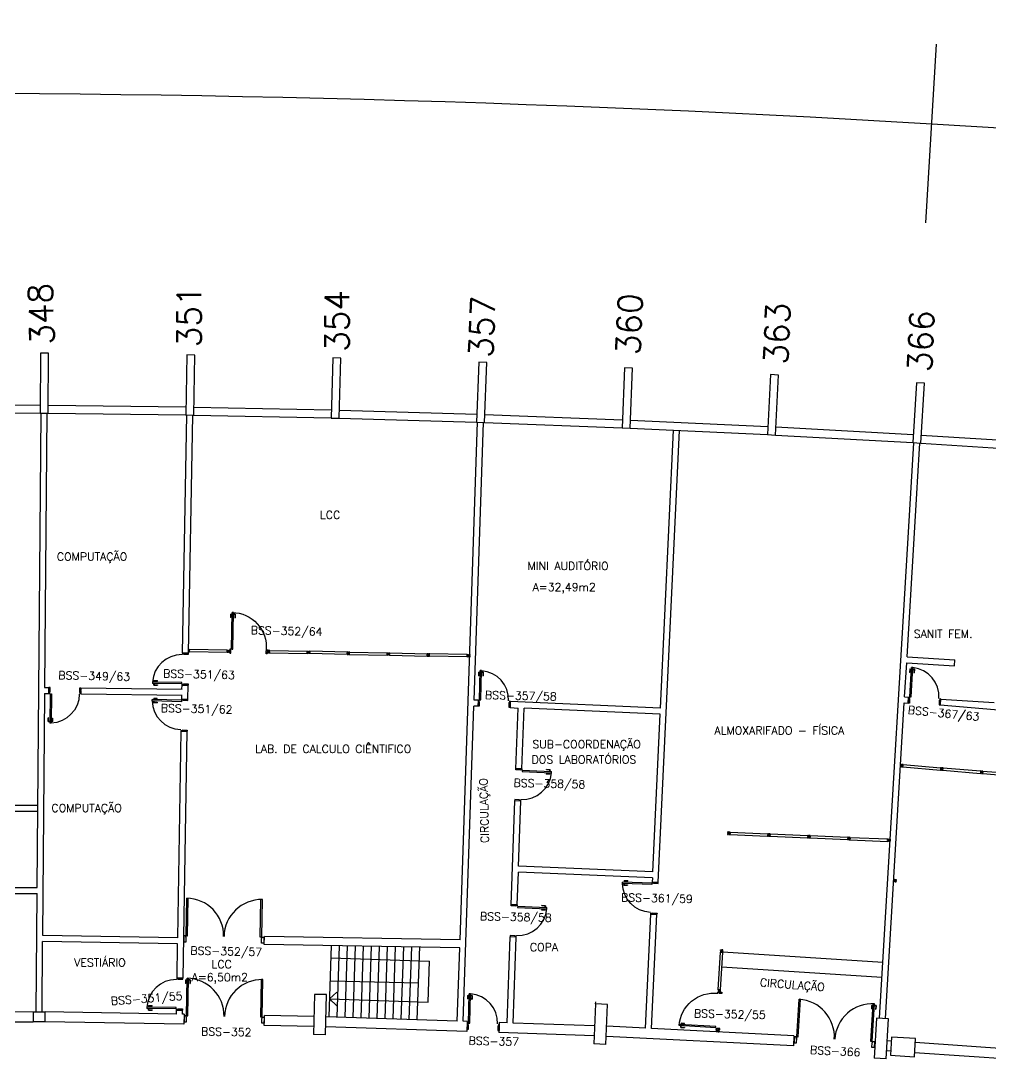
# Model space of a CAD drawing. Extents: x -152 to 150, y 325 to 437.
# Drawn here: x 3.52 to 27.71, y 410.93 to 437.11 of the extents above; entities that cross this region are included whole.
import ezdxf
from ezdxf.enums import TextEntityAlignment as Align

# ---------------------------------------------------------------- set-up
doc = ezdxf.new("R2010")
doc.units = 0
doc.header["$LTSCALE"] = 0.01
doc.header["$MEASUREMENT"] = 0
doc.header["$PDMODE"] = 98
doc.layers.get('0').update_dxf_attribs({"linetype": 'CONTINUOUS'})
doc.layers.get('DEFPOINTS').update_dxf_attribs({"linetype": 'CONTINUOUS'})
for name, color, linetype in [('ALV', 2, 'CONTINUOUS'), ('AREA', 2, 'CONTINUOUS'), ('BANC', 2, 'CONTINUOUS'), ('DIV', 2, 'CONTINUOUS'), ('ESC', 1, 'CONTINUOUS'), ('ESQ', 1, 'CONTINUOUS'), ('ESTR', 3, 'CONTINUOUS'), ('NOPILAR1', 2, 'CONTINUOUS'), ('TEXTO', 2, 'CONTINUOUS'), ('TEXTO-CENTRO-CUSTO', 2, 'CONTINUOUS'), ('TEXTO-ENDEREÇO', 2, 'CONTINUOUS')]:
    doc.layers.add(name, color=color, linetype=linetype)
doc.styles.add('1', font='romans.shx')
doc.styles.add('NOPILAR', font='simplex.shx', dxfattribs={"height": 0.6})
doc.styles.add('UNB-100', font='simplex.shx', dxfattribs={"height": 3})
doc.styles.add('UNB-100-1', font='simplex.shx', dxfattribs={"height": 0.2})
doc.dimstyles.new('1-600', dxfattribs={"dimtxt": 1.1, "dimasz": 2.5, "dimexe": 2, "dimexo": 4, "dimgap": 0.2, "dimtad": 1, "dimdec": 0, "dimzin": 4, "dimdsep": 46, "dimlunit": 6, "dimtxsty": '1', "dimblk1": 'NONE', "dimblk2": 'NONE', "dimsah": 1, "dimcen": 0, "dimclrd": 2, "dimclre": 2, "dimclrt": 2, "dimadec": 0, "dimazin": 0, "dimtfac": 1, "dimtdec": 0, "dimtmove": 2, "dimatfit": 3, "dimldrblk": 'NONE', "dimfxl": 1, "dimtolj": 1, "dimtzin": 0, "dimarcsym": 0})

# ---------------------------------------------------------------- blocks, each defined once
blk = doc.blocks.new('PILAR-SSC')
blk.add_lwpolyline([(0, 0), (0, -1.5), (0.2, -1.5), (0.2, 0)], close=True)
blk = doc.blocks.new('PTDP-SSC')
at = {"color": 2}
for p, q in [((0.055, 1.015), (0.09, 1.015)), ((0.055, 0.075), (0.055, 1.015)), ((0.09, 0.075), (0.09, 1.015)), ((1.91, 0.075), (1.91, 1.015)), ((1.945, 1.015), (1.91, 1.015)), ((1.945, 0.075), (1.945, 1.015)), ((0.05, 0.075), (0, 0.075)), ((0, 0.075), (0, -0.075)), ((0.05, 0.04), (0.05, 0.075)), ((0.06, 0.04), (0.05, 0.04)), ((0.055, 0.075), (0.09, 0.075)), ((0.06, -0.075), (0.06, 0.04)), ((1.945, 0.075), (1.91, 0.075)), ((1.94, -0.075), (1.94, 0.04)), ((1.94, 0.04), (1.95, 0.04)), ((1.95, 0.04), (1.95, 0.075)), ((1.95, 0.075), (2, 0.075)), ((2, 0.075), (2, -0.075)), ((0, -0.075), (0.06, -0.075)), ((2, -0.075), (1.94, -0.075))]:
    blk.add_line(p, q, dxfattribs=at)
at = {"color": 1}
for centre, start, end in [((0.055, 0.075), 0, 90), ((1.945, 0.075), 90, 180)]:
    blk.add_arc(centre, 0.94, start, end, dxfattribs=at)
blk = doc.blocks.new('PE80-SSC')
at = {"color": 2}
for p, q in [((0.075, 0), (-0.075, 0)), ((-0.075, -0.03), (-0.075, 0)), ((0.075, 0), (0.075, -0.02)), ((0.777, 0.01), (0.687, 0.01)), ((0.687, 0), (0.687, 0.01)), ((0.777, 0.01), (0.777, -0.03)), ((0.04, -0.03), (-0.075, -0.03)), ((0.075, -0.02), (0.04, -0.02)), ((0.04, -0.03), (0.04, -0.02)), ((0.085, -0.03), (0.817, -0.03)), ((0.085, -0.03), (0.085, -0.065)), ((0.085, -0.065), (0.817, -0.065)), ((0.767, 0), (0.687, 0)), ((0.767, -0.095), (0.687, -0.095)), ((0.687, -0.095), (0.687, -0.105)), ((0.777, -0.105), (0.687, -0.105)), ((0.767, 0), (0.767, -0.03)), ((0.767, -0.095), (0.767, -0.065)), ((0.777, -0.105), (0.777, -0.065)), ((0.817, -0.065), (0.817, -0.03)), ((0.04, -0.771), (-0.075, -0.771)), ((-0.075, -0.771), (-0.075, -0.801)), ((0.04, -0.771), (0.04, -0.781)), ((0.075, -0.781), (0.04, -0.781)), ((0.075, -0.801), (0.075, -0.781)), ((0.075, -0.801), (-0.075, -0.801)), ((0.075, -0.802), (-0.075, -0.802))]:
    blk.add_line(p, q, dxfattribs=at)
at = {"color": 1}
blk.add_arc((0.085, -0.03), 0.731, 270, 357.3429, dxfattribs=at)
blk = doc.blocks.new('PD80-SSC')
at = {"color": 2}
for p, q in [((-0.777, 0.01), (-0.777, -0.03)), ((-0.777, 0.01), (-0.687, 0.01)), ((-0.687, 0), (-0.687, 0.01)), ((-0.075, 0), (0.075, 0)), ((-0.075, 0), (-0.075, -0.02)), ((0.075, -0.03), (0.075, 0)), ((-0.817, -0.065), (-0.817, -0.03)), ((-0.085, -0.03), (-0.817, -0.03)), ((-0.085, -0.065), (-0.817, -0.065)), ((-0.777, -0.105), (-0.777, -0.065)), ((-0.777, -0.105), (-0.687, -0.105)), ((-0.767, 0), (-0.767, -0.03)), ((-0.767, 0), (-0.687, 0)), ((-0.767, -0.095), (-0.767, -0.065)), ((-0.767, -0.095), (-0.687, -0.095)), ((-0.687, -0.095), (-0.687, -0.105)), ((-0.085, -0.03), (-0.085, -0.065)), ((-0.075, -0.02), (-0.04, -0.02)), ((-0.04, -0.03), (-0.04, -0.02)), ((-0.04, -0.03), (0.075, -0.03)), ((-0.075, -0.781), (-0.04, -0.781)), ((-0.075, -0.801), (-0.075, -0.781)), ((-0.04, -0.771), (0.075, -0.771)), ((-0.04, -0.771), (-0.04, -0.781)), ((0.075, -0.771), (0.075, -0.801)), ((-0.075, -0.801), (0.075, -0.801)), ((-0.075, -0.802), (0.075, -0.802))]:
    blk.add_line(p, q, dxfattribs=at)
at = {"color": 1}
blk.add_arc((-0.085, -0.03), 0.731, 182.6571, 270, dxfattribs=at)
blk = doc.blocks.new('DIV-SSC')
for p, q in [((-0.005, 0), (0.005, 0)), ((0, 0.005), (0, -0.005)), ((-0.03, -0.03), (-0.03, -0.97)), ((0.03, -0.03), (-0.03, -0.03)), ((-0.03, -0.03), (-0.009, -0.03)), ((-0.009, -0.03), (-0.027, -0.03)), ((-0.006, -0.02), (0.006, -0.02)), ((-0.006, -0.02), (-0.006, -0.03)), ((-0.005, -0.022), (0.005, -0.022)), ((-0.005, -0.022), (-0.005, -0.029)), ((0.005, -0.029), (-0.005, -0.029)), ((0.005, -0.03), (-0.005, -0.03)), ((0.005, -0.022), (0.005, -0.029)), ((0.006, -0.02), (0.006, -0.03)), ((0.03, -0.03), (0.03, -0.97)), ((0.03, -0.97), (-0.03, -0.97)), ((0.007, -0.999), (-0.007, -0.999)), ((-0.006, -0.98), (-0.006, -0.97)), ((-0.006, -0.98), (0.006, -0.98)), ((0.005, -0.97), (-0.005, -0.97)), ((0, -0.991), (0, -1.006)), ((0.006, -0.98), (0.006, -0.97))]:
    blk.add_line(p, q)
blk = doc.blocks.new('A$C73356FFD')
at = {"layer": 'DIV'}
for p, q in [((0.025, 0.03), (0.035, 0.03)), ((0.035, 0.03), (0.025, 0.03)), ((0.03, 0.025), (0.03, 0.035)), ((0.03, 0.035), (0.03, 0.025))]:
    blk.add_line(p, q, dxfattribs=at)
blk.add_lwpolyline([(0.009, 0.036), (0, 0.036), (0, 0.06), (0.022, 0.06), (0.022, 0.05), (0.038, 0.05), (0.038, 0.06), (0.06, 0.06), (0.06, 0.036), (0.05, 0.036), (0.05, 0.024), (0.06, 0.024), (0.06, 0), (0.038, 0), (0.038, 0.01), (0.022, 0.01), (0.022, 0), (0, 0), (0, 0.024), (0.009, 0.024)], close=True, dxfattribs=at)
blk = doc.blocks.new('A$C3286491A')
at = {"linetype": 'Continuous'}
blk.add_blockref('A$C73356FFD', (0, 0), dxfattribs=at)
blk = doc.blocks.new('DIVMT-SSC')
for p, q in [((0, 0.005), (0, -0.005)), ((0, -0.005), (0, 0.005)), ((-0.03, -0.03), (-0.03, -0.97)), ((0.006, -0.03), (-0.006, -0.03)), ((-0.005, 0), (0.005, 0)), ((0.005, 0), (-0.005, 0)), ((0.006, -0.02), (0.006, -0.03)), ((0.03, -0.03), (0.03, -0.97)), ((0.03, -0.97), (-0.03, -0.97)), ((-0.006, -0.98), (-0.006, -0.97)), ((-0.006, -0.98), (0.006, -0.98)), ((0.006, -1.001), (-0.006, -1.001)), ((0.005, -0.97), (-0.005, -0.97)), ((0, -0.994), (0, -1.007)), ((0, -1.02), (0, -1.021)), ((0.006, -0.98), (0.006, -0.97))]:
    blk.add_line(p, q)
blk.add_lwpolyline([(0.006, -0.02), (-0.006, -0.02), (0.006, -0.02), (0.006, -0.03), (0.03, -0.03), (0.03, -0.008), (0.02, -0.008), (0.02, 0.008), (0.03, 0.008), (0.03, 0.03), (0.006, 0.03), (0.006, 0.02), (-0.006, 0.02), (-0.006, 0.03), (-0.03, 0.03), (-0.03, 0.008), (-0.02, 0.008), (-0.02, -0.008), (-0.03, -0.008), (-0.03, -0.03), (-0.006, -0.03), (-0.006, -0.02), (-0.006, -0.03)])
blk = doc.blocks.new('*D67')
at = {"layer": 'DEFPOINTS', "color": 0, "transparency": 16777216}
for p in [(-16.911, 434.96), (25.872, 428.073), (25.783, 426.576), (-100.778, 416.69), (-100.424, 415.233)]:
    blk.add_point(p, dxfattribs=at)
at = {"layer": 'TEXTO-CENTRO-CUSTO', "color": 2, "lineweight": -2, "transparency": 16777216}
for p, q in [((26.11, 432.066), (26.377, 436.527)), ((-101.723, 420.577), (-102.785, 424.95))]:
    blk.add_line(p, q, dxfattribs=at)
blk.add_arc((0.36, 0.497), 434.806, 86.58537, 103.65854, dxfattribs=at)
at = {"layer": 'TEXTO-CENTRO-CUSTO', "color": 2, "transparency": 16777216, "insert": (-38.525, 434.313), "char_height": 1.1, "attachment_point": 5, "rotation": 5.122, "style": '1'}
blk.add_mtext('\\A1;Física', dxfattribs=at)
blk = doc.blocks.new('_NONE')
at = {"color": 0, "linetype": 'ByBlock'}
blk.add_circle((0, 0), 0.25, dxfattribs=at)
blk = doc.blocks.new('MTT-SSC')
for p, q in [((-0.006, 0.03), (-0.03, 0.03)), ((-0.03, 0.008), (-0.03, 0.03)), ((-0.03, 0.008), (-0.02, 0.008)), ((-0.02, -0.008), (-0.02, 0.008)), ((-0.006, 0.0205), (-0.006, 0.03)), ((0.006, 0.0205), (-0.006, 0.0205)), ((0.0051, 0), (-0.0051, 0)), ((-0.0051, 0), (0.0051, 0)), ((0, -0.0051), (0, 0.0051)), ((0, 0.0051), (0, -0.0051)), ((0.006, 0.0205), (0.006, 0.03)), ((0.006, 0.03), (0.03, 0.03)), ((0.02, -0.008), (0.02, 0.008)), ((0.03, 0.008), (0.02, 0.008)), ((0.03, 0.008), (0.03, 0.03)), ((-0.03, -0.008), (-0.02, -0.008)), ((-0.03, -0.008), (-0.03, -0.03)), ((-0.03, -0.03), (-0.006, -0.03)), ((-0.03, -0.03), (-0.009, -0.03)), ((-0.009, -0.03), (-0.027, -0.03)), ((-0.006, -0.0205), (-0.006, -0.03)), ((-0.006, -0.0205), (-0.006, -0.03)), ((0.006, -0.0205), (-0.006, -0.0205)), ((-0.006, -0.0205), (0.006, -0.0205)), ((0.006, -0.0205), (0.006, -0.03)), ((0.006, -0.0205), (0.006, -0.03)), ((0.03, -0.03), (0.006, -0.03)), ((0.03, -0.008), (0.02, -0.008)), ((0.03, -0.008), (0.03, -0.03))]:
    blk.add_line(p, q)
blk = doc.blocks.new('A$C0AA36080')
at = {"linetype": 'Continuous'}
blk.add_blockref('A$C73356FFD', (0, 0), dxfattribs=at)
blk = doc.blocks.new('PDV2D-SSC')
for p, q in [((-0.148, 0.925), (-0.108, 0.925)), ((-0.148, 0.925), (-0.148, 0.835)), ((-0.138, 0.835), (-0.148, 0.835)), ((-0.138, 0.915), (-0.108, 0.915)), ((-0.138, 0.915), (-0.138, 0.835)), ((-0.106, 0.965), (-0.076, 0.965)), ((-0.106, 0.05), (-0.106, 0.965)), ((-0.076, 0.05), (-0.076, 0.965)), ((-0.034, 0.925), (-0.074, 0.925)), ((-0.044, 0.915), (-0.074, 0.915)), ((-0.044, 0.915), (-0.044, 0.835)), ((-0.044, 0.835), (-0.034, 0.835)), ((-0.034, 0.925), (-0.034, 0.835)), ((-0.95, 0.05), (-0.97, 0.05)), ((-0.97, 0.05), (-0.97, 0.035)), ((-0.97, 0.035), (-0.97, -0.035)), ((-0.95, 0.02), (-0.95, 0.05)), ((-0.95, 0.02), (-0.94, 0.02)), ((-0.94, -0.05), (-0.94, 0.02)), ((-0.076, 0.05), (-0.106, 0.05)), ((-0.051, 0.02), (-0.061, 0.02)), ((-0.061, -0.05), (-0.061, 0.02)), ((-0.051, 0.05), (-0.031, 0.05)), ((-0.051, 0.02), (-0.051, 0.05)), ((-0.031, 0.05), (-0.031, -0.05)), ((-0.97, -0.035), (-0.97, -0.05)), ((-0.97, -0.05), (-0.94, -0.05)), ((-0.031, -0.05), (-0.061, -0.05))]:
    blk.add_line(p, q)
at = {"color": 1}
blk.add_arc((-0.076, 0.1), 0.865, 90, 183.3214, dxfattribs=at)
blk = doc.blocks.new('MTINI-SSC')
for p, q in [((-0.03, 0.008), (-0.03, 0.028)), ((-0.03, 0.028), (-0.008, 0.028)), ((-0.03, 0.008), (-0.02, 0.008)), ((-0.02, 0), (-0.02, 0.008)), ((-0.001, 0), (-0.02, 0)), ((-0.008, 0.019), (-0.008, 0.028)), ((0.008, 0.019), (-0.008, 0.019)), ((0.005, 0), (-0.005, 0)), ((0.02, 0), (-0.001, 0)), ((0, -0.005), (0, 0.005)), ((0.008, 0.019), (0.008, 0.028)), ((0.03, 0.028), (0.008, 0.028)), ((0.03, 0.008), (0.02, 0.008)), ((0.02, 0), (0.02, 0.008)), ((0.03, 0.008), (0.03, 0.028))]:
    blk.add_line(p, q)
blk = doc.blocks.new('*D83')
at = {"layer": 'DEFPOINTS', "color": 0, "transparency": 16777216}
for p in [(47.158, 432.777), (25.872, 428.073), (25.783, 426.576), (87.274, 419.938), (86.97, 418.469)]:
    blk.add_point(p, dxfattribs=at)
at = {"layer": 'TEXTO-CENTRO-CUSTO', "color": 2, "lineweight": -2, "transparency": 16777216}
for p, q in [((26.11, 432.066), (26.377, 436.527)), ((88.086, 423.855), (88.99, 428.216))]:
    blk.add_line(p, q, dxfattribs=at)
blk.add_arc((0.361, 0.52), 434.783, 78.29268, 86.58537, dxfattribs=at)
at = {"layer": 'TEXTO-CENTRO-CUSTO', "color": 2, "transparency": 16777216, "insert": (57.75, 432.689), "char_height": 1.1, "attachment_point": 5, "rotation": 352.4357, "style": '1'}
blk.add_mtext('\\A1;CPD', dxfattribs=at)
blk = doc.blocks.new('seta1')
at = {"layer": 'ESC'}
for p, q in [((11.256, 413.703), (13.716, 413.62)), ((13.681, 412.599), (13.716, 413.62)), ((11.222, 412.682), (11.404, 412.853)), ((11.222, 412.682), (13.681, 412.599)), ((11.222, 412.682), (11.404, 412.511))]:
    blk.add_line(p, q, dxfattribs=at)

msp = doc.modelspace()

# ---------------------------------------------------------------- linework, layer by layer
at = {"layer": 'ALV'}
for p, q in [((0.56, 427.528), (3.994, 427.513)), ((4.195, 427.511), (7.629, 427.467)), ((0.559, 427.328), (3.993, 427.313)), ((3.919, 415.463), (4.019, 427.313)), ((4.111, 420.462), (4.169, 427.311)), ((4.193, 427.311), (7.626, 427.267)), ((7.552, 421.32), (7.653, 427.267)), ((7.702, 421.32), (7.803, 427.264)), ((7.826, 427.264), (11.259, 427.191)), ((7.831, 427.464), (11.264, 427.391)), ((11.465, 427.386), (14.898, 427.284)), ((15.099, 427.277), (18.531, 427.145)), ((11.459, 427.186), (14.892, 427.084)), ((14.478, 414.158), (14.918, 427.083)), ((14.832, 420.144), (15.068, 427.078)), ((15.092, 427.077), (18.523, 426.945)), ((18.732, 427.137), (22.162, 426.976)), ((18.723, 426.937), (22.153, 426.776)), ((19.426, 415.595), (19.955, 426.879)), ((19.48, 419.946), (19.805, 426.886)), ((22.352, 426.766), (25.781, 426.576)), ((22.364, 426.966), (25.792, 426.776)), ((25.993, 426.764), (29.42, 426.545)), ((24.95, 412.198), (25.808, 426.574)), ((25.9, 425.598), (25.957, 426.565)), ((25.981, 426.564), (29.408, 426.345)), ((25.639, 421.225), (25.891, 425.448)), ((25.893, 425.448), (25.904, 425.597)), ((7.702, 421.32), (7.552, 421.32)), ((25.639, 421.225), (26.836, 421.148)), ((25.579, 420.227), (25.63, 421.075)), ((25.63, 421.075), (26.828, 420.999)), ((26.828, 420.999), (26.836, 421.148)), ((4.107, 420.462), (4.211, 420.46)), ((4.213, 420.31), (4.211, 420.46)), ((5.013, 420.45), (7.541, 420.418)), ((5.015, 420.3), (5.013, 420.45)), ((7.536, 420.418), (7.538, 420.518)), ((7.688, 420.518), (7.538, 420.518)), ((7.682, 420.168), (7.688, 420.518)), ((4.058, 414.261), (4.11, 420.312)), ((4.105, 420.312), (4.213, 420.31)), ((5.015, 420.3), (7.539, 420.268)), ((7.532, 420.168), (7.534, 420.268)), ((7.532, 420.168), (7.682, 420.168)), ((25.579, 420.227), (25.679, 420.22)), ((25.669, 420.071), (25.679, 420.22)), ((26.469, 420.02), (26.479, 420.169)), ((26.479, 420.169), (27.811, 420.084)), ((14.559, 412.121), (14.827, 419.994)), ((14.927, 419.99), (14.827, 419.994)), ((14.931, 420.14), (14.832, 420.143)), ((15.732, 420.106), (15.726, 419.956)), ((15.726, 419.956), (15.926, 419.946)), ((19.48, 419.946), (15.732, 420.106)), ((15.874, 418.429), (15.926, 419.946)), ((16.024, 418.424), (16.076, 419.941)), ((19.473, 419.796), (16.076, 419.941)), ((25.1, 412.189), (25.57, 420.077)), ((25.57, 420.077), (25.669, 420.071)), ((29.271, 419.781), (26.469, 420.02)), ((19.288, 415.851), (19.473, 419.796)), ((7.431, 414.203), (7.518, 419.366)), ((7.518, 419.366), (7.669, 419.366)), ((7.564, 413.202), (7.669, 419.366)), ((15.759, 415.033), (15.847, 417.629)), ((15.941, 415.993), (15.997, 417.623)), ((3.936, 417.512), (0.254, 417.512)), ((3.935, 417.362), (0.405, 417.362)), ((19.288, 415.851), (15.941, 415.993)), ((15.909, 415.028), (15.936, 415.843)), ((15.909, 415.028), (15.936, 415.843)), ((19.281, 415.701), (15.936, 415.843)), ((0.111, 415.468), (3.919, 415.463)), ((19.281, 415.701), (19.277, 415.601)), ((-2.095, 415.321), (3.917, 415.313)), ((3.892, 412.361), (3.917, 415.313)), ((19.105, 411.947), (19.239, 414.8)), ((19.255, 411.939), (19.389, 414.794)), ((7.431, 414.203), (4.058, 414.261)), ((9.588, 414.041), (9.594, 414.241)), ((14.478, 414.158), (9.594, 414.241)), ((15.658, 412.083), (15.731, 414.232)), ((15.808, 412.078), (15.881, 414.227)), ((4.042, 412.36), (4.057, 414.111)), ((7.428, 414.053), (4.057, 414.111)), ((7.414, 413.205), (7.428, 414.053)), ((14.471, 413.958), (9.588, 414.041)), ((14.409, 412.126), (14.471, 413.958)), ((7.564, 413.202), (7.414, 413.205)), ((-0.181, 412.368), (3.82, 412.362)), ((7.398, 412.303), (4.12, 412.359)), ((7.398, 412.303), (7.4, 412.403)), ((7.55, 412.4), (7.4, 412.403)), ((7.548, 412.301), (7.55, 412.4)), ((-0.181, 412.109), (3.824, 412.109)), ((7.584, 412.05), (4.118, 412.109)), ((7.588, 412.3), (7.548, 412.301)), ((7.588, 412.3), (7.584, 412.05)), ((9.587, 412.016), (9.595, 412.266)), ((10.828, 412.245), (9.595, 412.266)), ((14.409, 412.126), (11.136, 412.237)), ((14.659, 412.117), (14.559, 412.121)), ((14.659, 412.117), (14.65, 411.867)), ((15.456, 412.09), (15.448, 411.84)), ((15.658, 412.083), (15.456, 412.09)), ((17.837, 412.009), (15.808, 412.078)), ((10.824, 411.995), (9.587, 412.016)), ((14.65, 411.867), (11.127, 411.987)), ((17.829, 411.759), (15.448, 411.84)), ((19.105, 411.947), (18.145, 411.996)), ((22.816, 411.757), (19.255, 411.939)), ((22.804, 411.507), (18.132, 411.746)), ((22.816, 411.757), (22.804, 411.507)), ((25.244, 411.629), (25.148, 411.635)), ((31.838, 411.179), (25.843, 411.588)), ((25.229, 411.379), (25.131, 411.386)), ((31.821, 410.929), (25.828, 411.338))]:
    msp.add_line(p, q, dxfattribs=at)
msp.add_lwpolyline([(25.822, 411.238), (25.849, 411.688), (25.25, 411.728), (25.223, 411.279), (25.822, 411.238)], close=True, dxfattribs=at)
at = {"layer": 'BANC'}
msp.add_line((17.864, 412.558), (17.866, 412.608), dxfattribs=at)
at = {"layer": 'DIV'}
for p, q in [((25.316, 415.634), (25.315, 415.634)), ((25.342, 415.633), (25.329, 415.633)), ((25.335, 415.627), (25.336, 415.639)), ((25.357, 415.638), (25.356, 415.626)), ((25.356, 415.626), (25.366, 415.625)), ((25.357, 415.638), (25.366, 415.637)), ((25.364, 415.601), (25.368, 415.661)), ((25.366, 415.626), (25.366, 415.636))]:
    msp.add_line(p, q, dxfattribs=at)
at = {"layer": 'DIV', "color": 1}
for p, q in [((25.031, 413.589), (21.038, 413.846)), ((25.009, 413.219), (21.016, 413.476))]:
    msp.add_line(p, q, dxfattribs=at)
at = {"layer": 'ESC'}
for p, q in [((11.211, 412.235), (11.271, 414.012)), ((11.411, 412.228), (11.471, 414.009)), ((11.61, 412.221), (11.671, 414.006)), ((11.81, 412.214), (11.871, 414.002)), ((12.01, 412.207), (12.071, 413.999)), ((12.21, 412.201), (12.271, 413.995)), ((12.41, 412.194), (12.471, 413.992)), ((12.61, 412.187), (12.671, 413.989)), ((12.81, 412.18), (12.871, 413.985)), ((13.01, 412.173), (13.071, 413.982)), ((13.21, 412.167), (13.271, 413.978)), ((13.409, 412.16), (13.472, 413.992)), ((13.441, 413.076), (11.241, 413.124))]:
    msp.add_line(p, q, dxfattribs=at)
at = {"layer": 'ESQ'}
for p, q in [((7.624, 413.157), (7.625, 413.067)), ((7.624, 413.157), (7.664, 413.157)), ((7.634, 413.147), (7.635, 413.067)), ((7.634, 413.147), (7.664, 413.147)), ((7.739, 413.158), (7.699, 413.158)), ((7.729, 413.148), (7.699, 413.148)), ((7.729, 413.148), (7.73, 413.068)), ((7.739, 413.158), (7.74, 413.068)), ((7.635, 413.067), (7.625, 413.067)), ((7.73, 413.068), (7.74, 413.068)), ((24.752, 412.52), (24.748, 412.43)), ((24.758, 412.429), (24.748, 412.43)), ((24.752, 412.52), (24.792, 412.518)), ((24.761, 412.509), (24.758, 412.429)), ((24.761, 412.509), (24.791, 412.508)), ((24.856, 412.505), (24.826, 412.507)), ((24.867, 412.515), (24.827, 412.517)), ((24.856, 412.505), (24.853, 412.426)), ((24.853, 412.426), (24.863, 412.425)), ((24.867, 412.515), (24.863, 412.425))]:
    msp.add_line(p, q, dxfattribs=at)
at = {"layer": 'ESTR'}
for p, q in [((10.846, 412.795), (10.82, 411.795)), ((11.146, 412.787), (10.846, 412.795)), ((11.12, 411.787), (11.146, 412.787)), ((3.82, 412.362), (3.818, 412.112)), ((3.82, 412.362), (4.12, 412.359)), ((4.118, 412.109), (4.12, 412.359)), ((17.864, 412.558), (17.822, 411.559)), ((18.164, 412.545), (17.864, 412.558)), ((18.122, 411.546), (18.164, 412.545)), ((4.118, 412.109), (3.818, 412.112)), ((24.878, 412.202), (24.818, 411.204)), ((25.177, 412.184), (24.878, 412.202)), ((25.118, 411.186), (25.177, 412.184)), ((11.12, 411.787), (10.821, 411.795)), ((18.122, 411.546), (17.822, 411.559)), ((25.118, 411.186), (24.819, 411.204))]:
    msp.add_line(p, q, dxfattribs=at)

# ---------------------------------------------------------------- block references
at = {"layer": 'DIV', "xscale": -1}
for name, p, rotation in [('PDV2D-SSC', (8.698, 421.37), 358.918794914684), ('A$C3286491A', (9.665, 421.329), 268.0491926255672), ('DIV-SSC', (9.695, 421.357), 88.78087844293384), ('A$C3286491A', (11.662, 421.286), 268.0491926255672), ('A$C3286491A', (11.662, 421.286), 268.0491926255672), ('A$C3286491A', (11.662, 421.286), 268.0491926255672), ('DIV-SSC', (11.692, 421.315), 88.78087844293384), ('DIV-SSC', (12.691, 421.294), 88.78087844293871), ('A$C3286491A', (13.659, 421.243), 268.7808784430708), ('PDV2D-SSC', (20.911, 411.88), 86.58573501062796)]:
    msp.add_blockref(name, p, dxfattribs=dict(at, rotation=rotation))
at = {"layer": 'DIV'}
for name, p, rotation in [('DIV-SSC', (8.697, 421.36), 268.7808784429338), ('MTINI-SSC', (7.698, 421.381), 268.7808784429818), ('A$C3286491A', (8.727, 421.33), 89.51256426030056), ('A$C3286491A', (8.727, 421.33), 89.51256426030056), ('A$C3286491A', (8.727, 421.33), 89.51256426030056), ('A$C3286491A', (10.724, 421.306), 89.51256426029953), ('DIV-SSC', (11.694, 421.315), 268.7808784429282), ('A$C3286491A', (12.721, 421.264), 89.51256426030034), ('A$C3286491A', (12.721, 421.263), 89.51256426030034), ('DIV-SSC', (14.689, 421.251), 268.7808784429338), ('A$C3286491A', (14.719, 421.22), 88.78087844260129), ('DIVMT-SSC', (25.507, 418.506), 85.31755609757131), ('DIVMT-SSC', (26.505, 418.424), 85.31755609757131), ('DIVMT-SSC', (27.502, 418.343), 85.31755609757131), ('DIVMT-SSC', (21.19, 416.82), 87.48573499217582), ('DIVMT-SSC', (22.189, 416.776), 87.48573499217582), ('DIVMT-SSC', (23.188, 416.732), 87.48573499217582), ('DIVMT-SSC', (24.187, 416.688), 87.48573499217582), ('A$C0AA36080', (25.153, 416.616), 356.5857349920092), ('MTT-SSC', (25.335, 415.633), 86.58573499200756), ('DIVMT-SSC', (20.951, 412.88), 176.585734987015), ('MTT-SSC', (21.011, 413.878), 176.5857349920084), ('A$C0AA36080', (20.884, 411.856), 357.0731707317136)]:
    msp.add_blockref(name, p, dxfattribs=dict(at, rotation=rotation))
msp.add_blockref('seta1', (0, 0), dxfattribs=at)
at = {"layer": 'ESQ'}
for name, p, rotation in [('PE80-SSC', (7.613, 420.518), 179.290776449485), ('PE80-SSC', (25.672, 420.146), 86.61345550923346), ('PE80-SSC', (14.929, 420.065), 88.36479625424205), ('PD80-SSC', (7.607, 420.168), 358.6432070049291), ('PE80-SSC', (15.949, 418.427), 357.7335029980844), ('PTDP-SSC', (7.58, 414.185), 358.9130118194411), ('PE80-SSC', (15.834, 415.03), 357.7335029980844), ('PE80-SSC', (7.475, 412.402), 179.5218633683295), ('PTDP-SSC', (7.59, 412.185), 358.9130118194411), ('PE80-SSC', (14.654, 411.992), 88.36479625424205), ('PTDP-SSC', (22.826, 411.661), 356.4940753408097)]:
    msp.add_blockref(name, p, dxfattribs=dict(at, rotation=rotation))
at = {"layer": 'ESQ', "xscale": -1}
for p, rotation in [((4.212, 420.385), 89.36358109893996), ((19.352, 415.598), 357.7335029980853)]:
    msp.add_blockref('PE80-SSC', p, dxfattribs=dict(at, rotation=rotation))
at = {"layer": 'ESTR'}
for p, rotation in [((4.007, 428.813), 359.5121951219506), ((7.654, 428.767), 359.0243902439026), ((11.299, 428.69), 358.536585365854), ((14.944, 428.583), 358.0487804878048), ((18.588, 428.444), 357.5609756097574), ((22.231, 428.274), 357.0731707317075), ((25.872, 428.073), 356.5853658536586)]:
    msp.add_blockref('PILAR-SSC', p, dxfattribs=dict(at, rotation=rotation))

# ---------------------------------------------------------------- texts
at = {"layer": 'AREA', "style": 'UNB-100'}
for s, p in [('A=32,49m2', (16.29, 422.868)), ('A=6,50m2', (7.777, 413.123))]:
    msp.add_text(s, height=0.2, dxfattribs=at).set_placement(p)
at = {"layer": 'NOPILAR1', "style": 'NOPILAR'}
for s, rotation, p in [('348', 92.2535, (4.352, 429.031)), ('351', 90.1525, (8.017, 428.956)), ('354', 90.1525, (11.71, 428.845)), ('357', 87.5533, (15.294, 428.688)), ('360', 87.5533, (18.97, 428.751)), ('363', 87.5533, (22.658, 428.517)), ('366', 87.5533, (26.252, 428.327))]:
    msp.add_text(s, height=0.6, rotation=rotation, dxfattribs=at).set_placement(p)
at = {"layer": 'TEXTO', "style": 'UNB-100'}
for s, p in [('LCC', (10.981, 424.671)), ('COMPUTAÇÃO', (4.412, 423.628)), ('MINI AUDITÓRIO', (16.165, 423.395)), ('SANIT FEM.', (25.807, 421.698)), ('ALMOXARIFADO - FÍSICA', (20.831, 419.285)), ('SUB-COORDENAÇÃO', (16.284, 418.941)), ('LAB. DE CALCULO CIÊNTIFICO', (9.36, 418.826)), ('DOS LABORATÓRIOS', (16.264, 418.558)), ('COMPUTAÇÃO', (4.277, 417.349)), ('COPA', (16.222, 413.874)), ('VESTIÁRIO', (4.845, 413.489)), ('LCC', (8.273, 413.448))]:
    msp.add_text(s, height=0.2, dxfattribs=at).set_placement(p)
for rotation, p in [(91.2265, (15.198, 416.577)), (355.8676, (21.96, 412.994))]:
    msp.add_text('CIRCULAÇÃO', height=0.2, rotation=rotation, dxfattribs=at).set_placement(p)
at = {"layer": 'TEXTO-ENDEREÇO', "style": 'UNB-100-1'}
for s, rotation, p in [('BSS-352/64', 358.6935, (10.147, 421.771)), ('BSS-349/63', 358.6935, (5.343, 420.647)), ('BSS-351/63', 358.6935, (7.959, 420.689)), ('BSS-357/58', 358.6935, (15.995, 420.153)), ('BSS-351/62', 358.6935, (7.901, 419.827)), ('BSS-367/63', 354.332, (26.544, 419.714)), ('BSS-358/58', 358.6935, (16.708, 417.958)), ('BSS-361/59', 358.6935, (19.392, 415.097)), ('BSS-358/58', 358.6935, (15.87, 414.627)), ('BSS-352/57', 358.6935, (8.639, 413.77)), ('BSS-351/55', 4.2397, (6.662, 412.593)), ('BSS-352/55', 358.6935, (21.213, 412.2)), ('BSS-352', 358.9748, (8.641, 411.758)), ('BSS-357', 358.6935, (15.319, 411.525)), ('BSS-366', 357.0017, (23.841, 411.276))]:
    msp.add_text(s, height=0.2, rotation=rotation, dxfattribs=at).set_placement(p, align=Align.CENTER)

# ---------------------------------------------------------------- dimensions: what is measured, and where the dimension line sits
at = {"layer": 'TEXTO-CENTRO-CUSTO'}
dim = msp.add_angular_dim_2l(base=(-16.911, 434.96), line1=((-100.778, 416.69), (-100.424, 415.233)), line2=((25.872, 428.073), (25.783, 426.576)), text='Física', dimstyle='1-600', override={"dimazin": 1}, dxfattribs=at)
dim.commit()
dim.dimension.update_dxf_attribs({"geometry": '*D67', "text_midpoint": (-38.525, 434.313)})
dim = msp.add_angular_dim_2l(base=(47.158, 432.777), line1=((87.274, 419.938), (86.97, 418.469)), line2=((25.872, 428.073), (25.783, 426.576)), text='CPD', dimstyle='1-600', override={"dimazin": 1}, dxfattribs=at)
dim.commit()
dim.dimension.update_dxf_attribs({"geometry": '*D83', "text_midpoint": (57.75, 432.689), "dimtype": 162})

doc.saveas('drawing.dxf')
